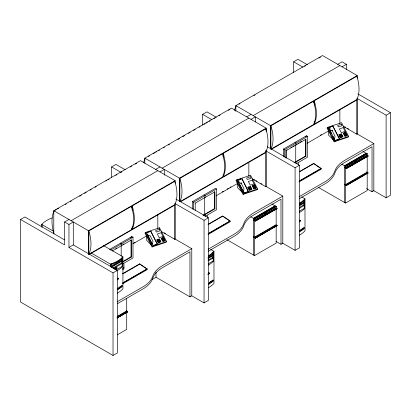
<?xml version="1.0" encoding="UTF-8"?>
<svg xmlns="http://www.w3.org/2000/svg" width="411" height="411" viewBox="0 0 411 411"><rect width="100%" height="100%" fill="white"/><g stroke="black" fill="none" stroke-linecap="round" stroke-linejoin="round"><path stroke-width="0.62" d="M265.182 213.71L265.342 213.016L264.936 212.919M265.27 213.735L265.249 213.386M265.434 213.314C264.905 213.782 265.485 212.554 265.414 213.648M356.065 160.747C356.316 161.734 356.363 159.951 356.039 161.477M356.342 160.937L356.26 161.323L356.429 160.953M356.255 160.881L356.25 160.953M152.486 243.805L152.984 241.319L149.871 235.272M238.986 180.439L238.868 182.222L240.522 183.419L241.699 183.023M243.512 191.249L244.016 188.762L240.903 182.715M265.28 213.91C264.499 214.162 264.561 213.073 264.869 213.16M264.669 213.391L264.766 213.73M264.782 213.628L264.648 213.037M265.378 213.16C264.55 212.338 265.408 212.929 265.069 213.931M265.393 213.509C265.064 212.184 265.074 213.134 264.756 213.268M330.018 127.883L329.899 129.665L331.549 130.862L332.73 130.467M334.544 138.692L335.047 136.211L331.934 130.159M355.952 160.213L355.854 161.338L355.746 160.701M355.828 161.061L355.715 160.506L355.869 160.763M356.332 161.009L356.322 160.367M265.008 212.965L265.136 213.145M356.039 160.408L355.859 160.588M139.57 264.54L139.622 263.867L147.179 268.989L147.128 269.667L122.946 283.626M208.31 224.206L222.598 215.96L230.155 221.087L230.103 221.76L208.12 234.45M299.342 171.654L313.629 163.403L321.186 168.531L321.135 169.204L299.151 181.898M127.605 311.918L117.068 318.001L127.461 311.846A0.832 0.483 60 0 0 127.184 311.605M277.045 225.459L255.375 238.144L277.029 225.418A1.105 0.637 60 0 0 276.5 224.884L254.846 237.388L253.566 236.649M368.097 172.985L346.278 185.515A0.832 0.483 60 0 0 345.718 185.191L345.533 203.049L367.193 190.55L367.193 173.396M253.566 220.337L254.686 220.82A0.894 0.519 60 0 1 255.246 221.144L276.932 208.675A0.894 0.519 60 0 0 276.413 208.32M265.074 212.759L264.864 212.734M265.018 213.55L265.121 213.237M265.367 213.443L265.378 213.756M276.156 207.694L276.146 206.394L254.501 218.955L254.445 220.25L276.074 207.74M367.182 155.153L367.187 153.878L345.533 166.398L345.451 167.688L367.09 155.178M265.193 212.836L264.895 212.867M264.556 213.612L264.879 213.961M355.772 161.199L356.111 161.487M355.869 160.598L356.214 160.269L356.471 160.86M264.715 213.838L264.499 213.448L264.931 214.049M265.3 213.828L265.116 213.972M356.106 160.773L356.373 160.583M145.36 232.503L144.975 233.201L152.055 246.954L166.214 242.233L166.594 241.534L159.514 227.781L145.36 232.503L152.44 246.256L152.055 246.954M150.76 231.393L150.888 231.162L157.398 244.288L150.76 231.393L146.337 232.867M159.134 228.485L159.514 227.781M236.392 179.946L236.006 180.645L243.086 194.398L257.24 189.682L257.625 188.978L250.546 175.225L236.392 179.946L243.466 193.699L243.086 194.398M238.812 183.116L237.496 180.08L241.92 178.605L248.429 191.732L241.92 178.605M327.418 127.389L327.038 128.088L334.117 141.841L348.271 137.125L348.656 136.421L341.577 122.673L327.418 127.389L334.497 141.143L334.117 141.841M332.951 126.049L328.399 127.759L332.951 126.049L339.584 138.944L335.032 140.649L332.725 136.164M335.032 140.649L339.584 138.944M116.698 268.758L116.698 269.092M116.642 269.061L116.642 268.727M303.626 202.392L303.626 202.721M303.575 202.69L303.575 202.361M303.575 205.608L303.575 205.279L303.626 205.639M265.285 213.016L264.9 212.79M356.332 160.434L355.998 160.382M355.289 159.864L355.268 160.09M356.25 161.297L356.008 161.086M117.248 279.033L117.561 278.643M117.469 279.423L117.782 278.617M117.469 279.804L118.096 279.023L118.096 278.19M117.561 279.855L118.183 279.074L118.183 278.242L117.469 278.134M208.5 274.003L208.814 273.197L208.187 273.556L208.187 273.973L208.588 274.055L208.901 273.248L208.274 273.608L208.274 274.029M299.306 221.056L299.932 220.692L299.619 221.498L299.306 221.472M299.527 221.447L299.84 221.056L299.527 220.615M299.527 221.827L300.153 221.046L300.153 220.214M299.619 221.878L300.246 221.097L300.246 220.265L299.527 220.157M130.652 237.964L131.926 236.556L133.01 237.183L133.01 257.954L122.637 263.944M305.625 136.724L306.478 135.784L307.562 136.411L307.562 157.182L296.095 163.804M110.677 264.242L111.037 264.453L113.446 263.605A30.147 17.406 0 0 0 121.06 259.207L122.524 257.82L122.524 266.58L121.06 267.967A30.147 17.406 0 0 1 116.816 270.798M117.438 289.18L121.882 286.616L122 285.429L118.836 287.957M122 285.429L122 286.683L117.608 289.919L117.608 288.666M208.269 263.79L213.196 260.949L213.196 252.19L213.556 252.395L212.091 253.787A30.147 17.406 0 0 1 208.372 256.33M213.556 252.395L213.556 261.155L212.091 262.547A30.147 17.406 0 0 1 208.372 265.09M208.469 283.76L212.913 281.191L213.026 280.009L209.862 282.537M213.026 280.009L213.026 281.258L208.634 284.494L208.634 283.246L210.011 282.491L210.011 282.074M299.398 203.774A30.147 17.406 0 0 0 303.123 201.231L304.587 199.844L304.587 208.603L303.123 209.99A30.147 17.406 0 0 1 299.398 212.533M299.501 231.203L303.945 228.634L304.058 227.453L300.893 229.98M304.058 227.453L304.058 228.701L299.665 231.938L299.665 230.689L301.037 229.939L301.037 229.518M355.875 160.275L356.09 160.223M265.157 212.867L264.89 212.785M276.161 225.947L276.161 243.101L254.501 255.606L254.686 237.748A0.832 0.483 60 0 1 255.246 238.072L255.406 238.133M73.292 244.915L73.292 221.976L68.956 224.478L68.956 247.417L73.292 244.915L117.361 270.361L117.361 352.946L113.025 355.453L20.55 302.059L20.55 219.474L24.886 216.972L64.548 239.87M111.581 177.799L111.581 166.917L115.917 164.415L125.278 169.82M202.613 125.247L202.613 114.361L206.944 111.859L216.309 117.263M293.639 72.69L293.639 61.804L297.975 59.302L307.341 64.712M53.784 233.813L53.784 210.715L140.48 160.66L175.158 180.681L175.158 183.249M144.811 163.29L144.811 158.158L231.506 108.103L266.184 128.124L266.184 131.335M235.842 111.376L235.842 105.601L322.537 55.547L357.216 75.567L357.216 78.136M55.254 210.283L56.358 209.641M57.468 209.004L58.573 208.367M65.215 204.529L66.325 203.892M70.199 201.652L71.303 201.015M79.611 196.222L81.27 195.261M84.589 193.345L86.253 192.384M90.127 190.149L91.232 189.507M95.111 187.272L96.215 186.63M105.797 181.102L106.901 180.46M108.011 179.823L109.115 179.186M115.758 175.348L116.868 174.711M120.742 172.471L121.851 171.834M130.153 167.041L131.813 166.08M135.137 164.164L136.796 163.203M148.494 156.447L149.604 155.81M153.478 153.57L154.587 152.933M155.692 152.291L156.802 151.654M158.461 150.693L159.566 150.056M163.444 147.821L164.549 147.179M168.423 144.944L169.532 144.302M177.835 139.509L179.494 138.548M182.818 136.632L184.477 135.676M188.521 133.339L190.185 132.383M193.504 130.462L195.163 129.506M199.042 127.266L200.147 126.629M204.02 124.389L205.13 123.752M206.235 123.11L207.344 122.473M209.004 121.512L210.113 120.875M213.987 118.635L215.092 117.998M218.971 115.763L220.075 115.121M228.377 110.328L230.042 109.367M238.971 104.214L240.081 103.572M253.921 95.583L255.026 94.946M304.464 66.402L305.568 65.76M318.854 58.09L320.518 57.134M20.55 219.474L64.619 244.915L64.619 221.976L68.956 219.474M155.651 169.419L159.987 166.917M246.682 116.863L251.013 114.361M337.708 64.306L342.044 61.804L346.381 64.306L346.381 69.408M71.124 220.722L157.819 170.673M162.15 168.166L248.845 118.116M253.181 115.614L339.876 65.56M159.987 171.921L164.318 169.419L164.318 175.153M251.013 119.365L255.349 116.863L255.349 121.959M342.044 66.808L346.381 64.306M53.784 210.715L88.463 230.735L175.158 180.681M144.811 158.158L179.489 178.179L266.184 128.124M235.842 105.601L270.52 125.622L357.216 75.567M131.448 206.332A34.909 20.154 60 0 1 131.448 229.692L88.822 254.301L88.822 230.941L131.448 206.332L131.448 207.596M132.172 229.276A34.909 20.154 60 0 0 132.172 205.916L174.793 181.308A34.909 20.154 60 0 1 174.793 204.668L132.172 229.276L132.172 226.749M179.854 178.389L222.479 153.776A34.909 20.154 60 0 1 222.479 177.136L179.854 201.744A34.909 20.154 60 0 0 179.854 178.389L179.854 201.744M265.825 128.751A34.909 20.154 60 0 1 265.825 152.111L223.199 176.72A34.909 20.154 60 0 0 223.199 153.36L265.825 128.751L265.825 130.015M313.506 101.224A34.909 20.154 60 0 1 313.506 124.579L270.885 149.188L270.885 125.833L313.506 101.224L313.506 102.483M314.23 124.163A34.909 20.154 60 0 0 314.23 100.803L356.856 76.194A34.909 20.154 60 0 1 356.856 99.554L314.23 124.163L314.23 121.641M88.822 254.717L174.793 205.084L174.793 239.284L175.158 239.079L175.158 203.142M180.408 201.842L265.825 152.527L265.825 186.733L266.184 186.522L266.184 149.943M271.44 149.285L356.856 99.971L356.856 134.176L357.216 133.965L357.216 98.029M109.542 249.482L131.926 236.556M192.512 209.132L192.512 201.58L215.446 188.341L216.53 188.962L216.53 209.738L205.063 216.356L205.063 214.48L204.704 214.27L204.704 197.254M283.544 156.576L283.544 149.023L306.478 135.784M110.626 250.109L133.01 237.183M192.512 201.58L193.596 202.207L216.53 188.962M283.544 149.023L284.628 149.65L307.562 136.411M115.717 248.629L116.811 247.997M122.822 244.524L123.916 243.893M285.892 157.942L285.892 150.38L286.986 149.748M290.813 147.539L291.908 146.907M292.997 146.275L294.091 145.643M297.918 143.434L299.013 142.802M300.107 142.17L301.746 141.225M112.249 251.049L131.386 239.998L131.386 257.019L122.637 262.069M194.86 202.936L195.225 203.142L214.907 191.783L214.907 208.798L203.424 215.426M285.892 150.38L286.251 150.59L305.933 139.226L305.933 156.242L294.456 162.869M133.919 242.865L135.034 242.223M222.171 191.911L223.286 191.269M227.175 189.024L228.285 188.382M229.955 187.421L231.064 186.779M320.426 135.183L321.541 134.546M132.856 243.893L146.722 235.888M216.124 195.821L237.753 183.332M307.151 143.264L328.785 130.775M112.655 263.518L111.037 264.453L111.037 266.955M111.037 266.117L121.805 259.906L121.805 258.236M111.222 266.847L122.165 260.533M111.037 267.371L121.805 261.155L121.805 262.824L112.655 268.106M122.822 261.545L131.027 256.808L131.386 257.019M203.06 215.22L214.542 208.588L214.907 208.798M294.091 162.664L305.573 156.036L305.933 156.242M113.41 268.501L122.165 263.451M115.085 268.219L116.93 267.463L116.93 268.296L114.828 269.508M114.304 268.979L116.93 267.463M115.085 269.051L116.93 268.296M116.149 269.842L122.165 266.369L122.524 266.58M68.956 247.417L113.025 272.863L117.361 270.361M174.86 203.45L204.056 220.306L208.387 217.804L208.387 300.395L204.056 302.897L191.87 295.863M265.886 150.894L295.088 167.75L299.419 165.248L299.419 247.838L295.088 250.34L282.347 242.988M356.918 98.337L386.114 115.193L390.45 112.691L390.45 195.282L386.114 197.783L373.378 190.432M122.56 268.429L123.968 267.612M122.56 269.678L123.968 268.866L123.968 263.775L122.925 263.174M122.586 273.7L139.622 263.867M122.853 273.854L139.771 264.088L146.968 268.974L122.956 282.835M208.012 224.689L222.747 216.186L229.944 221.067L208.115 233.669M299.588 171.819L313.773 163.629L320.97 168.51L299.146 181.112M122.452 283.266L147.179 268.989M208.177 233.777L230.155 221.087M299.203 181.22L321.186 168.531M117.171 288.959L118.979 287.916L118.979 287.5M152.137 279.48L156.01 277.245L189.969 296.85L191.773 295.807L191.773 248.67L162.874 265.357A35.618 20.565 0 0 0 152.758 276.202A35.618 20.565 0 0 1 142.648 287.042L117.084 301.802M276.069 241.447L280.996 244.293L282.804 243.25L282.804 196.114L253.906 212.8A35.618 20.565 0 0 0 243.79 223.646A35.618 20.565 0 0 1 233.674 234.491L208.11 249.251M366.55 188.572L372.027 191.737L373.835 190.694L373.835 143.557L344.937 160.244A35.618 20.565 0 0 0 334.821 171.089A35.618 20.565 0 0 1 324.705 181.934L299.141 196.694M253.566 255.067L253.566 218.303L275.226 205.798L276.135 206.373M344.598 202.51L344.598 165.746L366.258 153.241L367.182 153.858M276.074 206.296L254.404 218.786L253.566 218.303M367.105 153.74L345.435 166.229L344.598 165.746M276.125 206.358L254.501 218.976M367.157 153.801L345.533 166.419M253.566 219.757L254.846 220.496L276.5 207.992A1.161 0.668 60 0 1 277.019 208.49L277.071 208.624M344.598 167.205L345.877 167.94L367.532 155.435A1.161 0.668 60 0 1 368.045 155.933L367.937 156.082A0.894 0.519 60 0 0 367.655 155.846M255.38 221.036L277.029 208.511L255.359 220.995A1.161 0.668 60 0 0 254.846 220.496M345.877 167.94A1.161 0.668 60 0 1 346.391 168.438L368.056 155.954M368.066 155.975L346.278 168.587A0.894 0.519 60 0 0 345.718 168.263L344.598 167.78M368.097 156.067L346.411 168.479M117.212 303.816L142.648 289.128A35.618 20.565 0 0 0 152.758 278.288A35.618 20.565 0 0 1 162.874 267.443L189.969 251.799L189.969 296.85M208.243 251.26L233.674 236.577A35.618 20.565 0 0 0 243.79 225.731A35.618 20.565 0 0 1 253.906 214.886L280.996 199.243L280.996 244.293M299.275 198.703L324.705 184.02A35.618 20.565 0 0 0 334.821 173.175A35.618 20.565 0 0 1 344.937 162.33L372.027 146.686L372.027 191.737M207.987 257.281L212.831 254.481L212.831 252.816M299.557 204.411L303.863 201.929L303.863 200.26M208.269 257.949L213.196 255.108M299.3 205.397L304.222 202.551M207.987 258.529L212.831 255.734L212.831 257.404L207.987 260.199M299.557 205.664L303.863 203.178L303.863 204.848L299.557 207.334M208.269 260.872L213.196 258.031M299.3 208.315L304.222 205.474M299.3 211.233L304.222 208.392L304.587 208.603M117.279 316.413L126.716 310.963L126.716 298.417M117.063 316.932L127.061 311.163A1.105 0.637 60 0 1 127.574 311.682L127.626 311.821M344.598 184.092L345.877 184.832L367.532 172.327A1.105 0.637 60 0 1 368.045 172.846L346.442 185.489M117.587 317.472L127.585 311.702L117.068 317.873M255.39 237.964L277.029 225.418M255.272 238.108L277.071 225.562M117.279 334.831L126.716 329.386L126.716 312.232M301.402 229.312L302.121 228.896L302.121 229.312L301.402 229.728M368.076 173.082L367.937 173.01A0.832 0.483 60 0 0 367.655 172.769M277.06 225.629L276.906 225.567A0.832 0.483 60 0 0 276.413 225.249M334.497 141.143L348.656 136.421M237.368 180.316L241.791 178.842M248.557 191.5L244.134 192.975L237.496 180.08M244.555 193.021L247.874 191.916M243.466 193.699L257.625 188.978M150.888 231.162L146.465 232.636L153.103 245.531L157.526 244.057M153.529 245.578L156.843 244.473M152.44 246.256L166.594 241.534M265.223 213.956L264.941 214.013M356.07 160.326L355.9 160.321M208.5 272.714L209.214 272.822L209.214 273.654L208.588 274.435L207.961 274.378M207.874 274.327L208.5 274.378L209.122 273.603L209.122 272.77M117.469 278.591L117.87 278.668L117.87 279.09L117.248 279.449M357.95 93.929L390.45 112.691M293.639 61.804L303.005 67.214M344.752 126.773L345.836 127.395M347.547 128.381L348.641 129.013M356.132 133.339L373.835 143.557M343.164 126.269L356.856 134.176M362.923 151.418L366.258 153.339L344.598 165.844L341.818 164.241M366.684 154.947L367.532 155.435M366.684 171.834L367.532 172.327M295.011 142.401L296.095 143.028L296.095 144.908M344.598 184.724L345.533 185.263M267.469 146.804L299.419 165.248M202.613 114.361L211.973 119.771M318.484 187.437L345.533 203.049M301.695 196.92L304.993 198.826L304.993 230.859A30.147 17.406 0 0 1 299.398 235.184M253.777 179.355L254.871 179.987M255.894 180.578L257.065 181.256M260.898 183.465L261.992 184.097M265.825 186.311L282.804 196.114M252.133 178.826L265.825 186.733M271.892 203.969L275.226 205.896L253.566 218.4L250.792 216.797M203.979 194.958L205.063 195.585L205.063 197.46M253.566 237.281L254.501 237.82M175.887 199.042L208.387 217.804M111.581 166.917L120.947 172.322M226.898 239.67L254.501 255.606M210.668 249.477L213.967 251.383L213.967 283.415A30.147 17.406 0 0 1 208.372 287.741M213.196 260.949L213.556 261.155M164.318 232.821L165.402 233.448M174.074 238.452L191.773 248.67M161.102 231.383L174.793 239.284M131.386 239.998L131.027 239.793L131.027 256.808M120.464 243.178L121.548 243.805L121.548 245.68L121.183 245.47L121.183 256.187M64.619 221.976L68.956 224.478M103.69 245.696L122.935 256.803L122.935 288.841A30.147 17.406 0 0 1 117.341 293.161M52.207 217.871A30.147 17.406 0 0 0 41.717 224.432L53.815 231.414M91.124 252.95L110.364 264.062A30.147 17.406 0 0 0 122.935 256.803M126.208 310.67L127.061 311.163M147.837 234.779L149.491 235.971M335.001 141.548L328.584 135.132L328.584 130.292M242.685 192.821L237.553 187.688L237.553 182.849M151.659 245.377L146.527 240.245L146.527 236.012M346.411 185.387L346.386 185.351A1.105 0.637 60 0 0 345.877 184.832M255.38 237.943L255.359 237.907A1.105 0.637 60 0 0 254.846 237.388M332.823 126.285L339.46 139.175M328.528 127.523L335.16 140.418M328.687 128.319L329.262 129.439M329.838 130.559L331.281 133.364M239.387 184.236L244.006 193.206M146.917 233.993L152.106 244.083M356.368 160.46L356.46 160.758M386.114 115.193L386.114 197.783M367.193 156.442L367.193 172.127L345.533 184.631L345.533 168.32M339.876 109.804L339.876 123.737M314.23 100.803L314.23 105.226M305.573 139.016L305.573 156.036M304.222 200.219L304.222 208.392M300.318 229.939L300.318 230.355M299.953 230.145L299.953 230.561M298.52 163.003L298.52 164.919M296.095 163.177L296.095 161.924L295.73 161.718L295.73 144.698M295.088 167.75L295.088 250.34M286.251 150.59L286.251 158.153M284.628 149.65L284.628 157.202M276.161 208.999L276.161 224.683L254.501 237.188L254.501 220.877M270.52 125.622L270.52 148.725M265.825 150.847L265.825 152.111M248.845 162.36L248.845 176.293M223.199 153.36L223.199 157.151M223.199 174.824L223.199 176.72M214.542 191.572L214.542 208.588M209.286 282.491L209.286 282.912M207.488 215.554L207.488 217.476M204.056 220.306L204.056 302.897M195.225 203.142L195.225 210.709M193.596 202.207L193.596 209.127M179.489 178.179L179.489 201.282M157.819 214.917L157.819 228.85M156.01 272.169L156.01 277.245M132.172 205.916L132.172 210.334M131.448 228.429L131.448 229.692M122.165 257.61L122.165 266.369M118.255 287.916L118.255 288.332M117.895 288.121L117.895 288.543M116.657 267.304L116.657 268.142M113.025 272.863L113.025 355.453M110.364 264.062L110.364 266.626M88.463 230.735L88.463 253.834M42.128 224.668L42.128 227.17M41.717 224.432L41.717 226.99M213.967 251.383A30.147 17.406 0 0 1 208.372 255.704M88.822 230.941A34.909 20.154 60 0 1 88.822 254.301M53.969 233.72A34.909 20.154 60 0 1 54.144 210.92M270.885 125.833A34.909 20.154 60 0 1 270.885 149.188M304.993 198.826A30.147 17.406 0 0 1 299.398 203.147M234.583 110.585A34.909 20.154 60 0 1 236.207 105.812M143.68 162.561A34.909 20.154 60 0 1 144.944 158.846M163.367 236.931L163.347 237.27L163.039 237.044L163.367 236.931M254.399 184.38L254.378 184.714L254.065 184.488L254.399 184.38M345.43 131.823L345.404 132.157L345.096 131.931L345.43 131.823M121.517 260.338L121.569 260.697L121.517 260.338M121.517 263.256L121.569 263.615L121.517 263.256M212.544 254.918L212.6 255.277L212.544 254.918M212.544 257.836L212.6 258.195L212.544 257.836M120.063 286.873L119.339 287.289L119.339 287.705L120.063 287.289L120.063 286.873M121.147 286.246L120.423 286.662L120.423 287.078L121.147 286.662L121.147 286.246M211.09 281.448L210.37 281.869L210.37 282.285L211.09 281.869L211.09 281.448M212.174 280.826L211.454 281.242L211.454 281.658L212.174 281.242L212.174 280.826M303.205 228.269L302.486 228.686L302.486 229.102L303.205 228.686L303.205 228.269M341.433 124.194L337.601 125.473L338.356 126.932L342.183 125.658L341.433 124.194M343.2 127.631L339.373 128.91L341.289 132.63L345.117 131.35L343.2 127.631M339.363 134.531L338.7 134.751L339.034 135.394L339.697 135.173L339.363 134.531M341.464 133.827L339.584 134.454L339.805 134.885L341.685 134.258L341.464 133.827M343.899 133.015L343.236 133.236L343.565 133.883L344.233 133.662L343.899 133.015M344.783 132.722L344.12 132.943L344.454 133.585L345.117 133.364L344.783 132.722M345.666 132.429L345.004 132.65L345.338 133.292L346 133.072L345.666 132.429M339.805 135.389L339.142 135.609L339.476 136.252L340.138 136.031L339.805 135.389M341.911 134.69L340.031 135.317L340.251 135.743L342.132 135.116L341.911 134.69M344.341 133.878L343.678 134.099L344.012 134.741L344.675 134.52L344.341 133.878M345.225 133.58L344.562 133.801L344.896 134.448L345.559 134.227L345.225 133.58M346.113 133.287L345.446 133.508L345.779 134.15L346.442 133.929L346.113 133.287M340.251 136.246L339.584 136.467L339.918 137.115L340.58 136.894L340.251 136.246M342.353 135.548L340.472 136.175L340.693 136.601L342.574 135.979L342.353 135.548M344.783 134.736L344.12 134.957L344.454 135.604L345.117 135.378L344.783 134.736M345.666 134.443L345.004 134.664L345.338 135.306L346 135.085L345.666 134.443M346.555 134.145L345.892 134.366L346.221 135.014L346.884 134.793L346.555 134.145M340.693 137.11L340.031 137.331L340.359 137.973L341.022 137.752L340.693 137.11M342.795 136.406L340.914 137.033L341.135 137.464L343.015 136.837L342.795 136.406M345.225 135.594L344.562 135.815L344.896 136.462L345.559 136.241L345.225 135.594M346.113 135.301L345.446 135.522L345.779 136.164L346.442 135.943L346.113 135.301M346.997 135.003L346.334 135.229L346.663 135.871L347.326 135.651L346.997 135.003M250.402 176.751L246.574 178.025L247.324 179.489L251.157 178.215L250.402 176.751M252.169 180.188L248.342 181.467L250.258 185.186L254.085 183.907L252.169 180.188M248.336 187.082L247.669 187.303L248.003 187.95L248.665 187.729L248.336 187.082M250.438 186.383L248.557 187.01L248.778 187.442L250.659 186.815L250.438 186.383M252.868 185.572L252.205 185.793L252.539 186.44L253.202 186.219L252.868 185.572M253.757 185.279L253.089 185.5L253.423 186.142L254.085 185.921L253.757 185.279M254.64 184.981L253.977 185.202L254.306 185.849L254.969 185.628L254.64 184.981M248.778 187.945L248.116 188.166L248.444 188.808L249.107 188.587L248.778 187.945M250.88 187.241L248.999 187.868L249.22 188.3L251.1 187.673L250.88 187.241M253.31 186.43L252.647 186.656L252.981 187.298L253.644 187.077L253.31 186.43M254.198 186.137L253.53 186.358L253.864 187.005L254.527 186.784L254.198 186.137M255.082 185.844L254.419 186.065L254.748 186.707L255.411 186.486L255.082 185.844M249.22 188.803L248.557 189.024L248.886 189.671L249.549 189.45L249.22 188.803M251.321 188.104L249.441 188.731L249.662 189.158L251.542 188.531L251.321 188.104M253.757 187.293L253.089 187.514L253.423 188.156L254.085 187.935L253.757 187.293M254.64 186.995L253.977 187.216L254.306 187.863L254.969 187.642L254.64 186.995M255.524 186.702L254.861 186.923L255.19 187.57L255.858 187.344L255.524 186.702M249.662 189.661L248.999 189.882L249.328 190.529L249.996 190.308L249.662 189.661M251.763 188.962L249.883 189.589L250.104 190.021L251.984 189.394L251.763 188.962M254.198 188.151L253.53 188.372L253.864 189.019L254.527 188.798L254.198 188.151M255.082 187.858L254.419 188.079L254.748 188.721L255.411 188.5L255.082 187.858M255.966 187.56L255.303 187.781L255.637 188.428L256.3 188.207L255.966 187.56M159.37 229.307L155.543 230.581L156.298 232.045L160.126 230.771L159.37 229.307M161.143 232.744L157.31 234.018L159.227 237.743L163.054 236.464L161.143 232.744M157.305 239.639L156.642 239.86L156.971 240.507L157.634 240.286L157.305 239.639M159.406 238.94L157.526 239.567L157.747 239.998L159.627 239.372L159.406 238.94M161.842 238.128L161.174 238.349L161.508 238.997L162.17 238.77L161.842 238.128M162.725 237.835L162.062 238.056L162.391 238.699L163.054 238.478L162.725 237.835M163.609 237.537L162.946 237.758L163.275 238.406L163.943 238.185L163.609 237.537M157.747 240.502L157.084 240.723L157.413 241.365L158.081 241.144L157.747 240.502M159.848 239.798L157.968 240.425L158.189 240.856L160.069 240.23L159.848 239.798M162.283 238.986L161.615 239.207L161.949 239.854L162.612 239.634L162.283 238.986M163.167 238.693L162.504 238.914L162.833 239.556L163.496 239.336L163.167 238.693M164.051 238.401L163.388 238.621L163.722 239.264L164.385 239.043L164.051 238.401M158.189 241.36L157.526 241.581L157.86 242.223L158.523 242.002L158.189 241.36M160.29 240.661L158.41 241.283L158.631 241.714L160.511 241.087L160.29 240.661M162.725 239.849L162.062 240.07L162.391 240.712L163.054 240.492L162.725 239.849M163.609 239.551L162.946 239.772L163.275 240.42L163.943 240.199L163.609 239.551M164.492 239.259L163.83 239.479L164.164 240.122L164.826 239.901L164.492 239.259M158.631 242.218L157.968 242.439L158.302 243.086L158.965 242.865L158.631 242.218M160.732 241.519L158.852 242.146L159.072 242.572L160.953 241.945L160.732 241.519M163.167 240.707L162.504 240.928L162.833 241.57L163.496 241.349L163.167 240.707M164.051 240.414L163.388 240.635L163.722 241.278L164.385 241.057L164.051 240.414M164.934 240.116L164.272 240.337L164.606 240.985L165.268 240.764L164.934 240.116"/></g></svg>
